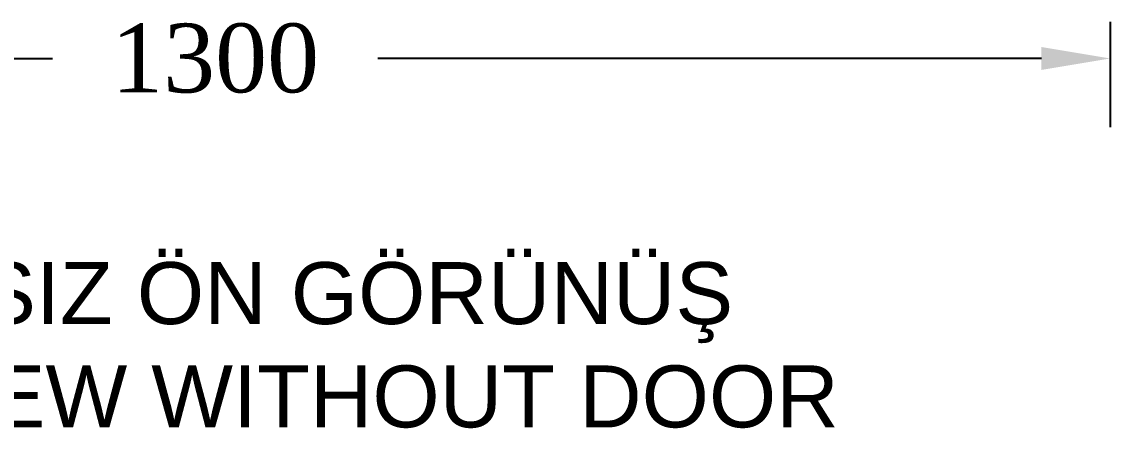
# Model space of a CAD drawing. Header units: metres. Extents: x 665631 to 671054, y 4275967 to 4279024.
# Drawn here: x 666063.4 to 666160.3, y 4276407.3 to 4276443.6 of the extents above; entities that cross this region are included whole.
import ezdxf

# ---------------------------------------------------------------- set-up
doc = ezdxf.new("R2010")
doc.units = ezdxf.units.M
doc.layers.get('0').update_dxf_attribs({"color": 5, "lineweight": 0})
doc.layers.add('AFB ANTED', color=7, linetype='Continuous')
doc.styles.add('SLDTEXTSTYLE0', font='arial.ttf')
doc.styles.get("Standard").update_dxf_attribs({"font": 'times.ttf'})
doc.dimstyles.new('ISO-25', dxfattribs={"dimtxt": 2.5, "dimasz": 2.5, "dimexe": 1.25, "dimexo": 0.625, "dimtad": 1, "dimtxsty": 'Standard', "dimcen": 2.5, "dimadec": 0, "dimazin": 0, "dimtfac": 1, "dimtmove": 0, "dimatfit": 3, "dimfxl": 1, "dimarcsym": 0})

# ---------------------------------------------------------------- blocks, each defined once
blk = doc.blocks.new('*D107')
at = {"color": 2, "linetype": 'Continuous', "lineweight": -2, "transparency": 16777216}
for p, q in [((-70009.77, -1037.97), (-70009.77, -1114.66)), ((-68709.77, -1037.97), (-68709.77, -1114.66)), ((-69959.77, -1064.66), (-69477.96, -1064.66)), ((-68759.77, -1064.66), (-69241.58, -1064.66))]:
    blk.add_line(p, q, dxfattribs=at)
at = {"color": 2, "linetype": 'Continuous', "lineweight": 30, "transparency": 16777216}
for points in [[(-69959.77, -1056.32), (-69959.77, -1072.99), (-70009.77, -1064.66)], [(-68759.77, -1056.32), (-68759.77, -1072.99), (-68709.77, -1064.66)]]:
    blk.add_solid(points, dxfattribs=at)
at = {"layer": 'Defpoints', "color": 0, "linetype": 'Continuous', "lineweight": 30, "transparency": 16777216}
for p in [(-70009.77, -987.97, 74), (-68709.77, -987.97, 74), (-68709.77, -1064.66)]:
    blk.add_point(p, dxfattribs=at)
at = {"color": 2, "linetype": 'Continuous', "transparency": 16777216, "insert": (-69359.77, -1064.66), "char_height": 50, "attachment_point": 5}
blk.add_mtext('1300', dxfattribs=at)
blk = doc.blocks.new('ANO DETAYI')
at = {"color": 2, "linetype": 'Continuous', "lineweight": 0, "insert": (-69865.781, -1212.632, 148), "char_height": 45, "width": 1006.48298, "attachment_point": 1, "style": 'SLDTEXTSTYLE0'}
blk.add_mtext('\\pxqc;KAPAKSIZ ÖN GÖRÜNÜŞ\\P\\fArial|b0|i0;FRONT VIEW WITHOUT DOOR', dxfattribs=at)
at = {"color": 7, "linetype": 'Continuous'}
dim = blk.add_linear_dim(base=(-68709.769, -1064.658, 74), p1=(-70009.769, -987.975, 148), p2=(-68709.769, -987.975, 148), dimstyle='ISO-25', override={"dimtxt": 50, "dimasz": 50, "dimexe": 50, "dimexo": 50, "dimgap": 50, "dimtad": 0, "dimcen": 50, "dimclrd": 2, "dimclre": 2, "dimclrt": 2}, dxfattribs=at)
dim.commit()
dim.dimension.update_dxf_attribs({"geometry": '*D107', "text_midpoint": (-69359.769, -1064.658, 74)})

msp = doc.modelspace()

# ---------------------------------------------------------------- block references
at = {"layer": 'AFB ANTED', "color": 4, "xscale": 0.1226459346474079, "yscale": 0.1226459346474079, "zscale": 0.1226459346474079}
msp.add_blockref('ANO DETAYI', (674587.273, 4276570.864), dxfattribs=at)

doc.saveas('drawing.dxf')
